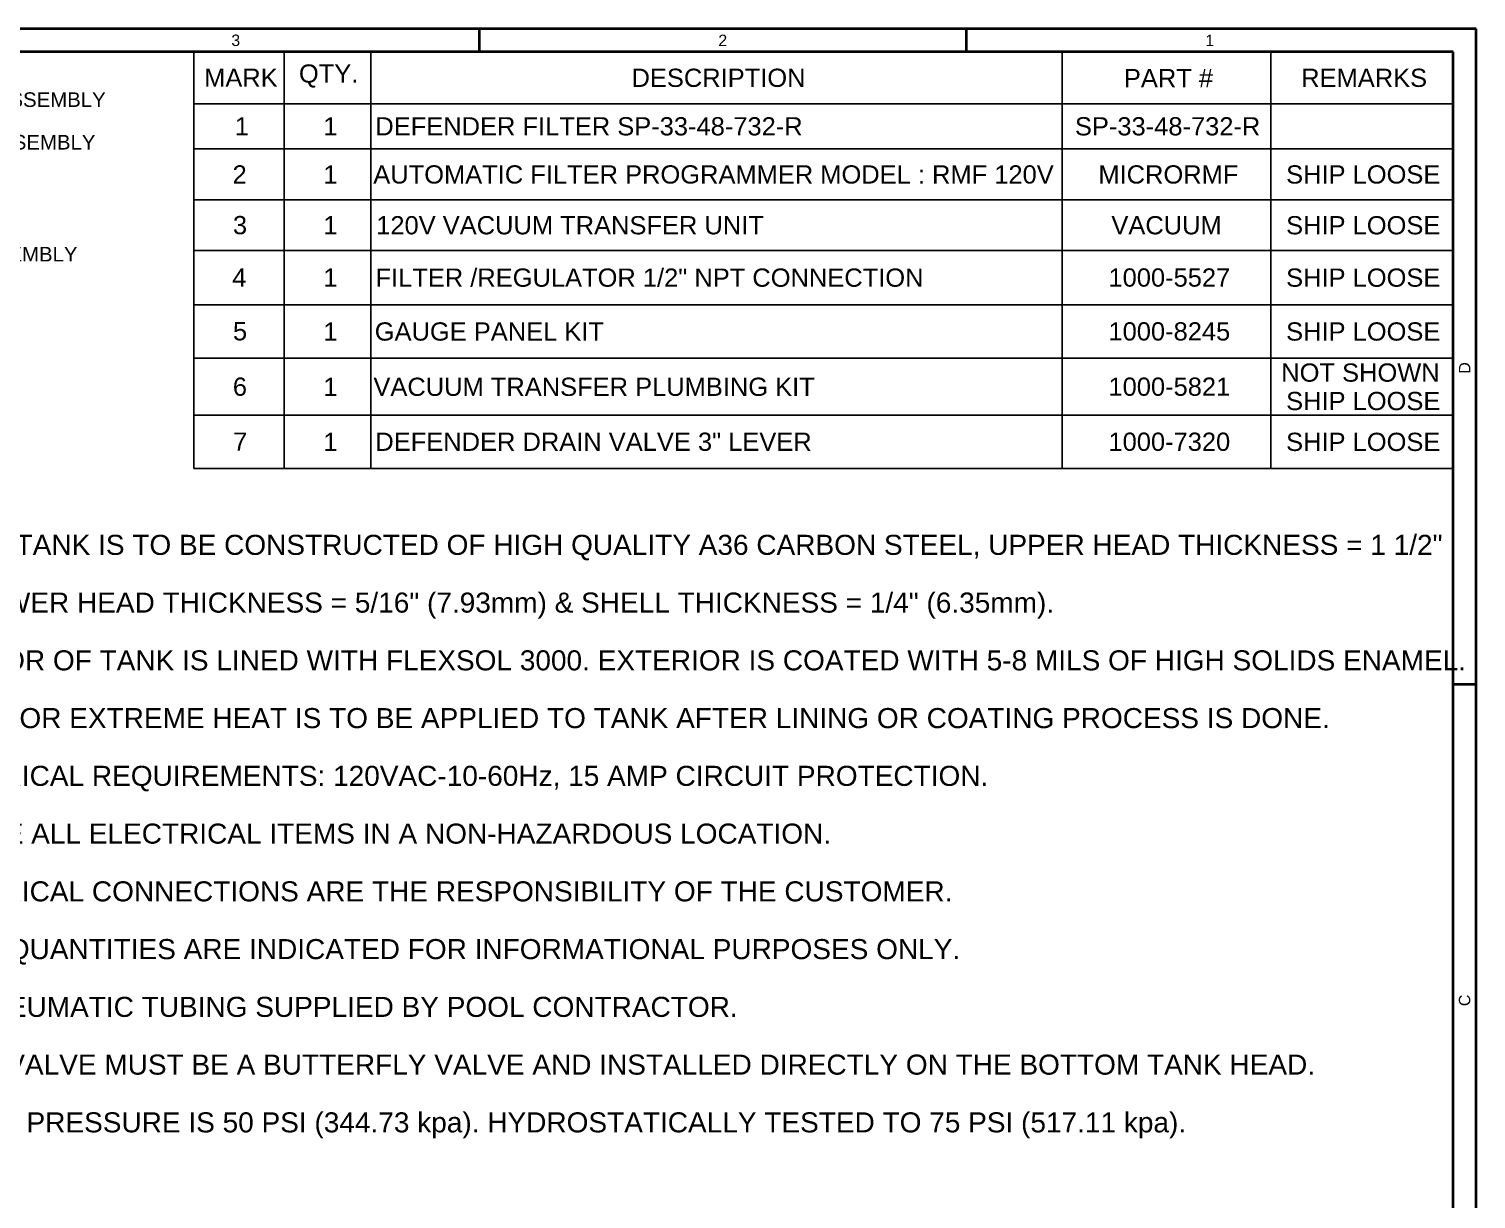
# Model space of a CAD drawing. Header units: inches. Extents: x 15 to 402, y 6 to 261.
# Drawn here: x 259.1 to 402, y 142.5 to 258 of the extents above; entities that cross this region are included whole.
import ezdxf

# ---------------------------------------------------------------- set-up
doc = ezdxf.new("R2010")
doc.units = ezdxf.units.IN
doc.header["$LTSCALE"] = 12
doc.header["$MEASUREMENT"] = 0
doc.layers.get('0').update_dxf_attribs({"lineweight": 25})
for name, color, linetype, lineweight in [('Border', 7, 'Continuous', 35), ('Symbol', 7, 'Continuous', 25), ('Symbol (ANSI)', 7, 'Continuous', 25)]:
    doc.layers.add(name, color=color, linetype=linetype, lineweight=lineweight)
doc.styles.add('MEMCOR Medium', font='arial.ttf')
doc.styles.add('Note Text (ANSI)', font='arial.ttf')
doc.styles.add('Standard A-B-C', font='arial.ttf')
doc.styles.add('Standard D-E NeptuneBenson', font='arial.ttf')

# ---------------------------------------------------------------- blocks, each defined once
blk = doc.blocks.new('Borders 22x34_D')
at = {"layer": 'Border'}
for p, q in [((33.5, 21.5), (1.25, 21.5)), ((25.297, 21.5), (25.297, 21.312)), ((29.305, 21.5), (29.305, 21.312)), ((33.5, 0.5), (33.5, 21.5)), ((33.312, 21.312), (1.25, 21.312)), ((33.312, 0.5), (33.312, 21.312)), ((33.312, 16.109), (33.5, 16.109))]:
    blk.add_line(p, q, dxfattribs=at)
at = {"layer": 'Border', "char_height": 0.094, "attachment_point": 5, "style": 'Standard A-B-C'}
for s, insert in [('\\fArial|b0|i0;\\H0.0940;3', (23.293, 21.406)), ('\\fArial|b0|i0;\\H0.0940;2', (27.301, 21.406)), ('\\fArial|b0|i0;\\H0.0940;1', (31.309, 21.406))]:
    blk.add_mtext(s, dxfattribs=dict(at, insert=insert))
at = {"layer": 'Border', "char_height": 0.094, "attachment_point": 5, "rotation": 90, "style": 'Standard A-B-C'}
for s, insert in [('\\fArial|b0|i0;\\H0.0940;D', (33.406, 18.711)), ('\\fArial|b0|i0;\\H0.0940;C', (33.406, 13.508))]:
    blk.add_mtext(s, dxfattribs=dict(at, insert=insert))
blk = doc.blocks.new('UPPER HEAD ADN ELEMENT DETAIL')
at = {"layer": 'Symbol (ANSI)', "color": 7, "char_height": 0.06, "attachment_point": 4, "style": 'Note Text (ANSI)'}
for s, insert in [('\\fArial|b0|i0;\\H0.0600;PNEUMATIC BUMPING ASSEMBLY', (0.3343, 0.5462)), ('\\fArial|b0|i0;\\H0.0600;UPPER HEAD ASSEMBLY', (0.6552, 0.371)), ('\\fArial|b0|i0;\\H0.0600;TUBESHEET ASSEMBLY', (0.6234, -0.0894))]:
    blk.add_mtext(s, dxfattribs=dict(at, insert=insert))
blk = doc.blocks.new('Table1')
at = {"layer": 'Symbol'}
for p, q in [((22.948, 21.313), (33.312, 21.313)), ((22.948, 21.313), (22.948, 20.885)), ((23.691, 21.313), (23.691, 20.885)), ((24.405, 21.313), (24.405, 20.885)), ((30.093, 21.313), (30.093, 20.885)), ((31.811, 21.313), (31.811, 20.885)), ((33.312, 21.313), (33.312, 20.885)), ((22.948, 20.885), (33.312, 20.885)), ((22.948, 20.885), (22.948, 17.885)), ((23.691, 20.885), (23.691, 17.885)), ((24.405, 20.885), (24.405, 17.885)), ((30.093, 20.885), (30.093, 17.885)), ((31.811, 20.885), (31.811, 17.885)), ((33.312, 20.885), (33.312, 17.885)), ((22.948, 20.513), (33.312, 20.513)), ((22.948, 20.094), (33.312, 20.094)), ((22.948, 19.678), (33.312, 19.678)), ((22.948, 19.231), (33.312, 19.231)), ((22.948, 18.791), (33.312, 18.791)), ((22.948, 18.323), (33.312, 18.323)), ((22.948, 17.885), (33.312, 17.885))]:
    blk.add_line(p, q, dxfattribs=at)
at = {"layer": 'Symbol', "char_height": 0.15, "attachment_point": 7, "style": 'MEMCOR Medium'}
for s, insert in [('QTY.', (23.813, 21.017)), ('MARK', (23.033, 21.024)), ('DESCRIPTION', (26.55, 21.021)), ('PART #', (30.602, 21.021)), ('REMARKS', (32.061, 21.021)), ('1', (23.285, 20.624)), ('1', (24.014, 20.624)), ('DEFENDER FILTER SP-33-48-732-R', (24.442, 20.622)), ('SP-33-48-732-R', (30.199, 20.622)), ('2', (23.267, 20.228)), ('1', (24.014, 20.228)), ('AUTOMATIC FILTER PROGRAMMER MODEL : RMF 120V', (24.425, 20.226)), ('MICRORMF', (30.392, 20.226)), ('SHIP LOOSE', (31.937, 20.226)), ('3', (23.27, 19.809)), ('1', (24.014, 19.811)), ('120V VACUUM TRANSFER UNIT', (24.449, 19.808)), ('VACUUM', (30.499, 19.808)), ('SHIP LOOSE', (31.937, 19.808)), ('FILTER /REGULATOR 1/2" NPT CONNECTION', (24.443, 19.377)), ('1000-5527', (30.475, 19.378)), ('SHIP LOOSE', (31.937, 19.377)), ('4', (23.264, 19.38)), ('1', (24.014, 19.38)), ('5', (23.27, 18.936)), ('1', (24.014, 18.936)), ('GAUGE PANEL KIT', (24.437, 18.934)), ('1000-8245', (30.475, 18.935)), ('SHIP LOOSE', (31.937, 18.934)), ('NOT SHOWN ', (31.897, 18.596)), ('6', (23.269, 18.48)), ('1', (24.014, 18.481)), ('VACUUM TRANSFER PLUMBING KIT', (24.426, 18.479)), ('1000-5821', (30.475, 18.48)), ('SHIP LOOSE', (31.937, 18.362)), ('7', (23.272, 18.03)), ('1', (24.014, 18.028)), ('DEFENDER DRAIN VALVE 3" LEVER', (24.442, 18.027)), ('1000-7320', (30.475, 18.027)), ('SHIP LOOSE', (31.937, 18.026))]:
    blk.add_mtext(s, dxfattribs=dict(at, insert=insert))

msp = doc.modelspace()

# ---------------------------------------------------------------- block references
for name, p, xscale, yscale, zscale in [('Borders 22x34_D', (0, 0), 12, 12, 12), ('Table1', (0, 0), 12, 12, 12), ('UPPER HEAD ADN ELEMENT DETAIL', (225.455645, 237.902938), 24, 24, 24)]:
    msp.add_blockref(name, p, dxfattribs=dict(xscale=xscale, yscale=yscale, zscale=zscale))

# ---------------------------------------------------------------- texts
at = {"layer": 'Symbol (ANSI)', "insert": (239.56196, 213.761225), "char_height": 1.979999936, "width": 162.15542217, "attachment_point": 1, "line_spacing_factor": 1.727336, "style": 'Standard D-E NeptuneBenson'}
msp.add_mtext('\\fArial|b0|i0;\\H1.9800;NOTES:\\P\\fArial|b0|i0;\\H1.9800;1.^I\\fArial|b0|i0;\\H1.9800;FILTER TANK IS TO BE CONSTRUCTED OF HIGH QUALITY A36 CARBON STEEL, UPPER HEAD THICKNESS = 1 1/2" \\P(38.1mm), LOWER HEAD THICKNESS = 5/16" (7.93mm) & SHELL THICKNESS = 1/4" (6.35mm).\\P\\fArial|b0|i0;\\H1.9800;2.^I\\fArial|b0|i0;\\H1.9800;INTERIOR OF TANK IS LINED WITH FLEXSOL 3000. EXTERIOR IS COATED WITH 5-8 MILS OF HIGH SOLIDS ENAMEL. \\PNO WELDING OR EXTREME HEAT IS TO BE APPLIED TO TANK AFTER LINING OR COATING PROCESS IS DONE.\\P\\fArial|b0|i0;\\H1.9800;3.^I\\fArial|b0|i0;\\H1.9800;ELECTRICAL REQUIREMENTS: 120VAC-10-60Hz, 15 AMP CIRCUIT PROTECTION.\\P\\fArial|b0|i0;\\H1.9800;4.^I\\fArial|b0|i0;\\H1.9800;LOCATE ALL ELECTRICAL ITEMS IN A NON-HAZARDOUS LOCATION.\\P\\fArial|b0|i0;\\H1.9800;5.^I\\fArial|b0|i0;\\H1.9800;ELECTRICAL CONNECTIONS ARE THE RESPONSIBILITY OF THE CUSTOMER.\\P\\fArial|b0|i0;\\H1.9800;6.^I\\fArial|b0|i0;\\H1.9800;MEDIA QUANTITIES ARE INDICATED FOR INFORMATIONAL PURPOSES ONLY.\\P\\fArial|b0|i0;\\H1.9800;7.^I\\fArial|b0|i0;\\H1.9800;ALL PNEUMATIC TUBING SUPPLIED BY POOL CONTRACTOR.\\P\\fArial|b0|i0;\\H1.9800;8.^I\\fArial|b0|i0;\\H1.9800;DRAIN VALVE MUST BE A BUTTERFLY VALVE AND INSTALLED DIRECTLY ON THE BOTTOM TANK HEAD.\\P\\fArial|b0|i0;\\H1.9800;9.^I\\fArial|b0|i0;\\H1.9800;DESIGN PRESSURE IS 50 PSI (344.73 kpa). HYDROSTATICALLY TESTED TO 75 PSI (517.11 kpa).', dxfattribs=at)

doc.saveas('drawing.dxf')
